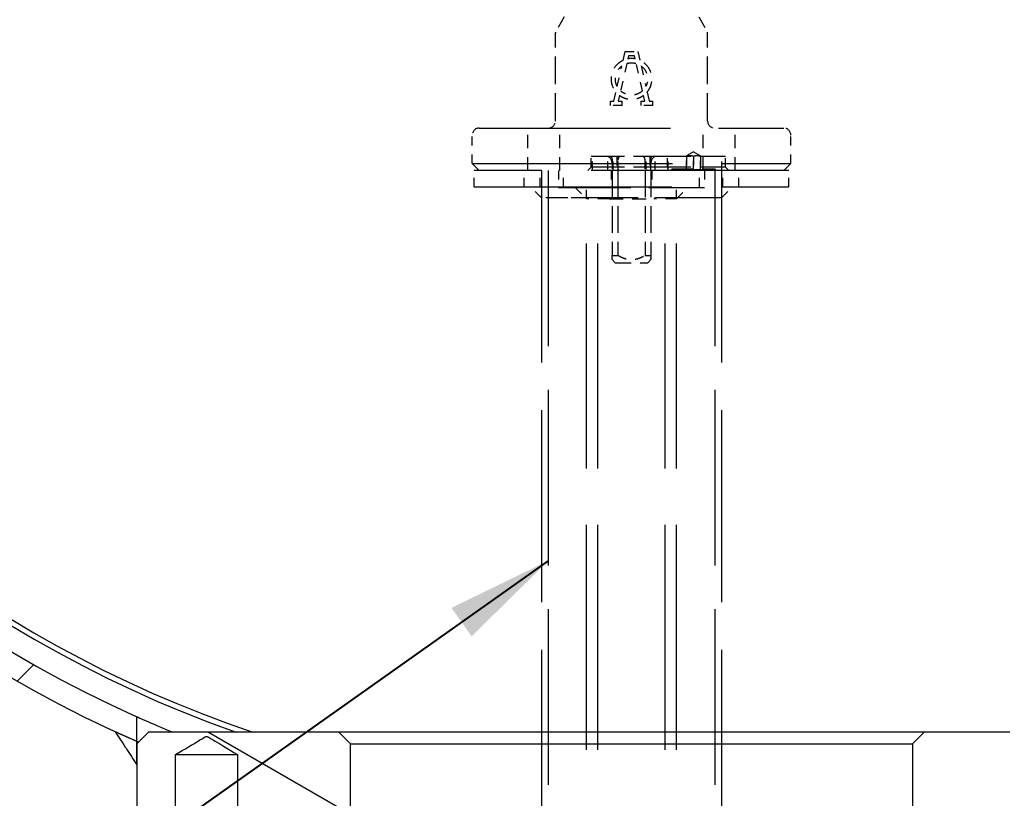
# Model space of a CAD drawing. Header units: inches. Extents: x 15 to 402, y 6 to 258.
# Drawn here: x 196.93 to 207.86, y 170.14 to 178.8 of the extents above; entities that cross this region are included whole.
import ezdxf

# ---------------------------------------------------------------- set-up
doc = ezdxf.new("R2010")
doc.units = ezdxf.units.IN
doc.header["$LTSCALE"] = 12
doc.header["$MEASUREMENT"] = 0
doc.linetypes.add('DASHED', pattern=[0.2067, 0.1654, -0.0413])
for name, color, linetype, lineweight in [('Dimension (ANSI)', 7, 'Continuous', 25), ('Hatch', 7, 'Continuous', 18), ('Hidden', 7, 'DASHED', 18), ('Symbol', 7, 'Continuous', 25), ('Visible', 7, 'Continuous', 18)]:
    doc.layers.add(name, color=color, linetype=linetype, lineweight=lineweight)
doc.styles.add('MEMCOR Medium', font='arial.ttf')
doc.styles.add('Standard D-E', font='arial.ttf')
doc.dimstyles.new('Default (ANSI)', dxfattribs={"dimscale": 12, "dimtxt": 0.15, "dimasz": 0.098425, "dimexe": 0.125, "dimexo": 0.0625, "dimgap": 0.031496, "dimtad": 0, "dimtih": 1, "dimtoh": 1, "dimdec": 4, "dimrnd": 1e-08, "dimzin": 3, "dimdsep": 46, "dimlunit": 5, "dimtxsty": 'MEMCOR Medium', "dimcen": 0.09, "dimdle": 0.393701, "dimclrd": 256, "dimclre": 256, "dimclrt": 256, "dimadec": 0, "dimazin": 1, "dimtfac": 0.8, "dimtofl": 0, "dimtmove": 0, "dimatfit": 3, "dimfxl": 1, "dimfrac": 1, "dimtolj": 1, "dimtzin": 4, "dimlwd": -1, "dimlwe": -1, "dimarcsym": 0})
doc.dimstyles.new('Default D-E$7', dxfattribs={"dimscale": 12, "dimtxt": 0.15, "dimasz": 0.098425, "dimexe": 0.125, "dimexo": 0.0625, "dimgap": 0.031496, "dimtad": 0, "dimtih": 1, "dimtoh": 1, "dimrnd": 1e-08, "dimzin": 4, "dimdsep": 46, "dimtxsty": 'Standard D-E', "dimcen": 0.09, "dimdle": 0.393701, "dimclrd": 256, "dimclre": 256, "dimclrt": 256, "dimadec": 0, "dimazin": 1, "dimtfac": 1, "dimtofl": 0, "dimtmove": 0, "dimatfit": 3, "dimfxl": 1, "dimtolj": 1, "dimtzin": 4, "dimlwd": -1, "dimlwe": -1, "dimarcsym": 0})

# ---------------------------------------------------------------- blocks, each defined once
blk = doc.blocks.new('*D30')
at = {"layer": 'Defpoints', "color": 0, "transparency": 16777216}
for p in [(169.344, 200.857), (199.775, 200.857), (191.077, 170.348)]:
    blk.add_point(p, dxfattribs=at)
at = {"layer": 'Dimension (ANSI)', "transparency": 16777216}
for p, q in [((199.025, 200.857), (167.844, 200.857)), ((169.344, 199.676), (169.344, 188.974)), ((169.344, 171.529), (169.344, 182.231)), ((190.327, 170.348), (167.844, 170.348))]:
    blk.add_line(p, q, dxfattribs=at)
for points in [[(169.147, 199.676), (169.541, 199.676), (169.344, 200.857)], [(169.147, 171.529), (169.541, 171.529), (169.344, 170.348)]]:
    blk.add_solid(points, dxfattribs=at)
at = {"layer": 'Dimension (ANSI)', "transparency": 16777216, "char_height": 1.8, "attachment_point": 5, "style": 'MEMCOR Medium'}
for s, insert in [('\\A1; 30{\\H0.8x;\\S1#2;} in', (169.344, 187.442)), ('\\A1;[774.9 mm]', (169.344, 184.071))]:
    blk.add_mtext(s, dxfattribs=dict(at, insert=insert))

msp = doc.modelspace()

# ---------------------------------------------------------------- hatches: boundary and pattern name
at = {"layer": 'Hatch'}
h = msp.add_hatch(dxfattribs=at)
h.set_pattern_fill('ANSI31', color=256, scale=12, style=0)
edge = h.paths.add_edge_path()
edge.add_spline(control_points=[(217.42332, 183.38029), (217.39171, 183.34853), (217.35993, 183.31693), (217.29616, 183.25418), (217.26417, 183.22302), (217.23201, 183.19204)], knot_values=[-0.68175049, -0.68175049, -0.68175049, -0.68175049, -0.34028109, -0.34028109, 0, 0, 0, 0], degree=3, periodic=0)
edge.add_ellipse((203.73307, 183.38029), major_axis=(-0.18825, -13.49894), ratio=1, start_angle=24.840553, end_angle=90, ccw=False)
edge.add_line((209.23306, 171.05118), (209.23306, 170.77793))
edge.add_ellipse((203.73307, 183.38029), major_axis=(12.60236, 5.5), ratio=1, start_angle=270, end_angle=271.098975)
edge.add_ellipse((203.73307, 183.38029), major_axis=(12.49456, 5.74069), ratio=1, start_angle=270, end_angle=292.744849)
edge.add_ellipse((203.73307, 183.38029), major_axis=(9.30341, 10.12502), ratio=1, start_angle=270, end_angle=271.041736)
edge.add_ellipse((203.73307, 183.38029), major_axis=(9.1178, 10.29249), ratio=1, start_angle=270, end_angle=293.073484)
edge.add_ellipse((203.73307, 183.38029), major_axis=(4.35466, 13.04249), ratio=1, start_angle=270, end_angle=271.041736)
edge.add_ellipse((203.73307, 183.38029), major_axis=(4.11682, 13.1195), ratio=1, start_angle=270, end_angle=287.421516)
edge.add_line((217.48332, 183.38029), (217.42332, 183.38029))
edge = h.paths.add_edge_path()
edge.add_spline(control_points=[(217.23201, 183.56854), (217.26417, 183.53756), (217.29616, 183.5064), (217.35993, 183.44365), (217.39171, 183.41205), (217.42332, 183.38029)], knot_values=[-0.68175061, -0.68175061, -0.68175061, -0.68175061, -0.34146946, -0.34146946, 0, 0, 0, 0], degree=3, periodic=0)
edge.add_line((217.42332, 183.38029), (217.48332, 183.38029))
edge.add_ellipse((203.73307, 183.38029), major_axis=(0, 13.75026), ratio=1, start_angle=270, end_angle=347.421516)
edge.add_ellipse((203.73307, 183.38029), major_axis=(-13.42023, 2.99448), ratio=1, start_angle=270, end_angle=271.041736)
edge.add_ellipse((203.73307, 183.38029), major_axis=(-13.47245, 2.75), ratio=1, start_angle=270, end_angle=293.073484)
edge.add_ellipse((203.73307, 183.38029), major_axis=(-13.47245, -2.75), ratio=1, start_angle=270, end_angle=271.041736)
edge.add_ellipse((203.73307, 183.38029), major_axis=(-13.42023, -2.99448), ratio=1, start_angle=270, end_angle=364.843043)
edge.add_ellipse((203.73307, 183.38029), major_axis=(4.11682, -13.1195), ratio=1, start_angle=270, end_angle=271.041736)
edge.add_ellipse((203.73307, 183.38029), major_axis=(4.35466, -13.04249), ratio=1, start_angle=270, end_angle=293.073484)
edge.add_ellipse((203.73307, 183.38029), major_axis=(9.1178, -10.29249), ratio=1, start_angle=270, end_angle=271.041736)
edge.add_ellipse((203.73307, 183.38029), major_axis=(9.30341, -10.12502), ratio=1, start_angle=270, end_angle=292.744849)
edge.add_ellipse((203.73307, 183.38029), major_axis=(12.49456, -5.74069), ratio=1, start_angle=270, end_angle=271.098975)
edge.add_line((198.23307, 170.77793), (198.23307, 171.05118))
edge.add_ellipse((203.73307, 183.38029), major_axis=(-12.32911, 5.5), ratio=1, start_angle=204.840553, end_angle=450, ccw=False)
h = msp.add_hatch(dxfattribs=at)
h.set_pattern_fill('ANSI31', color=256, scale=12, angle=90.0002, style=0)
edge = h.paths.add_edge_path()
edge.add_line((209.23306, 170.77793), (209.23306, 170.75029))
edge.add_line((209.23306, 170.75029), (209.23306, 170.5152))
edge.add_spline(control_points=[(209.23306, 170.5152), (209.29311, 170.60777), (209.35344, 170.70048), (209.43368, 170.82398), (209.45374, 170.85486), (209.47376, 170.88573)], knot_values=[-1.1224503, -1.1224503, -1.1224503, -1.1224503, -0.28038418, -0.28038418, 0, 0, 0, 0], degree=3, periodic=0)
edge.add_ellipse((203.73307, 183.38029), major_axis=(-12.49456, -5.74069), ratio=1, start_angle=88.901025, end_angle=90, ccw=False)
edge = h.paths.add_edge_path()
edge.add_spline(control_points=[(197.99237, 170.88573), (198.0122, 170.85492), (198.03223, 170.82402), (198.07231, 170.76239), (198.10868, 170.70665), (198.15297, 170.6388), (198.19322, 170.57713), (198.23307, 170.5152)], knot_values=[-0.67331869, -0.67331869, -0.67331869, -0.67331869, -0.61746461, -0.61746461, -0.56114896, -0.56114896, 0, 0, 0, 0], degree=3, periodic=0)
edge.add_line((198.23307, 170.5152), (198.23307, 170.75029))
edge.add_line((198.23307, 170.75029), (198.23307, 170.77793))
edge.add_ellipse((203.73307, 183.38029), major_axis=(-12.60236, 5.5), ratio=1, start_angle=88.901025, end_angle=90, ccw=False)
edge = h.paths.add_edge_path()
edge.add_line((193.44058, 174.26249), (193.39847, 174.23818))
edge.add_line((193.39847, 174.23818), (193.22407, 174.13749))
edge.add_line((193.22407, 174.13749), (193.60805, 174.07688))
edge.add_ellipse((203.73307, 183.38029), major_axis=(-9.30341, 10.12502), ratio=1, start_angle=88.958264, end_angle=90, ccw=False)
edge = h.paths.add_edge_path()
edge.add_line((206.72755, 196.80052), (206.48307, 197.10274))
edge.add_line((206.48307, 197.10274), (206.48307, 196.90137))
edge.add_line((206.48307, 196.90137), (206.48307, 196.85274))
edge.add_ellipse((203.73307, 183.38029), major_axis=(13.47245, -2.75), ratio=1, start_angle=88.958264, end_angle=90, ccw=False)
edge = h.paths.add_edge_path()
edge.add_line((190.47407, 178.90063), (190.64847, 179.00132))
edge.add_line((190.64847, 179.00132), (190.69058, 179.02563))
edge.add_ellipse((203.73307, 183.38029), major_axis=(-4.35466, 13.04249), ratio=1, start_angle=88.958264, end_angle=90, ccw=False)
edge.add_line((190.61356, 179.26348), (190.47407, 178.90063))
edge = h.paths.add_edge_path()
edge.add_line((213.85808, 174.07688), (214.24206, 174.13749))
edge.add_line((214.24206, 174.13749), (214.06766, 174.23818))
edge.add_line((214.06766, 174.23818), (214.02555, 174.26249))
edge.add_ellipse((203.73307, 183.38029), major_axis=(-9.1178, -10.29249), ratio=1, start_angle=88.958264, end_angle=90, ccw=False)
edge = h.paths.add_edge_path()
edge.add_line((216.77555, 179.02563), (216.81766, 179.00132))
edge.add_line((216.81766, 179.00132), (216.99206, 178.90063))
edge.add_line((216.99206, 178.90063), (216.85257, 179.26348))
edge.add_ellipse((203.73307, 183.38029), major_axis=(-4.11682, -13.1195), ratio=1, start_angle=88.958264, end_angle=90, ccw=False)
edge = h.paths.add_edge_path()
edge.add_line((200.98307, 196.85274), (200.98307, 196.90137))
edge.add_line((200.98307, 196.90137), (200.98307, 197.10274))
edge.add_line((200.98307, 197.10274), (200.73858, 196.80052))
edge.add_ellipse((203.73307, 183.38029), major_axis=(13.42023, 2.99448), ratio=1, start_angle=88.958264, end_angle=90, ccw=False)
h = msp.add_hatch(dxfattribs=at)
h.set_pattern_fill('ANSI31', color=256, scale=12, angle=105.0002, style=0)
edge = h.paths.add_edge_path()
edge.add_line((209.23306, 170.75029), (209.10306, 170.88029))
edge.add_line((209.10306, 170.88029), (206.98806, 170.88029))
edge.add_line((206.98806, 170.88029), (206.85806, 170.75029))
edge.add_line((206.85806, 170.75029), (206.85806, 169.26029))
edge.add_line((206.85806, 169.26029), (206.98806, 169.13029))
edge.add_line((206.98806, 169.13029), (208.11413, 169.13029))
edge.add_line((208.11413, 169.13029), (208.11413, 170.63029))
edge.add_spline(control_points=[(208.11413, 170.63029), (208.237, 170.70411), (208.34428, 170.76852), (208.40758, 170.80645), (208.44138, 170.82644), (208.4549, 170.83336), (208.46219, 170.83294), (208.47593, 170.82577), (208.51479, 170.80275), (208.63004, 170.7336), (208.80201, 170.63029)], knot_values=[0, 0, 0, 0.0206528, 0.05357107, 0.15047383, 0.43624285, 1.06400126, 1.61552981, 1.88696362, 1.99166174, 2.02851815, 2.02851815, 2.02851815], weights=[1, 1.53999613, 2.9121644, 6.12723211, 14.64831802, 28.26039334, 26.74820082, 13.99225202, 5.53030768, 1.96366174, 1], degree=2, periodic=0)
edge.add_line((208.80201, 170.63029), (208.80201, 169.13029))
edge.add_line((208.80201, 169.13029), (209.23306, 169.13029))
edge.add_line((209.23306, 169.13029), (209.23306, 170.5152))
edge.add_line((209.23306, 170.5152), (209.23306, 170.75029))
edge = h.paths.add_edge_path()
edge.add_line((198.36307, 170.88029), (198.23307, 170.75029))
edge.add_line((198.23307, 170.75029), (198.23307, 170.5152))
edge.add_line((198.23307, 170.5152), (198.23307, 169.13029))
edge.add_line((198.23307, 169.13029), (198.66413, 169.13029))
edge.add_line((198.66413, 169.13029), (198.66413, 170.63029))
edge.add_spline(control_points=[(198.66413, 170.63029), (198.787, 170.70411), (198.89428, 170.76852), (198.95758, 170.80645), (198.99138, 170.82644), (199.0049, 170.83336), (199.01219, 170.83294), (199.02593, 170.82577), (199.06479, 170.80275), (199.18004, 170.7336), (199.35201, 170.63029)], knot_values=[0, 0, 0, 0.0206528, 0.05357107, 0.15047383, 0.43624285, 1.06400126, 1.61552981, 1.88696362, 1.99166174, 2.02851815, 2.02851815, 2.02851815], weights=[1, 1.53999613, 2.9121644, 6.12723211, 14.64831802, 28.26039334, 26.74820082, 13.99225202, 5.53030768, 1.96366174, 1], degree=2, periodic=0)
edge.add_line((199.35201, 170.63029), (199.35201, 169.13029))
edge.add_line((199.35201, 169.13029), (200.47807, 169.13029))
edge.add_line((200.47807, 169.13029), (200.60807, 169.26029))
edge.add_line((200.60807, 169.26029), (200.60807, 170.75029))
edge.add_line((200.60807, 170.75029), (200.47807, 170.88029))
edge.add_line((200.47807, 170.88029), (198.36307, 170.88029))

# ---------------------------------------------------------------- linework, layer by layer
at = {"layer": 'Hidden', "ltscale": 0.067802}
for p, q in [((203.10315, 179.03093), (202.88925, 178.66045)), ((204.36299, 179.03093), (204.57689, 178.66045))]:
    msp.add_line(p, q, dxfattribs=at)
at = {"layer": 'Hidden', "ltscale": 0.155288}
for p, q in [((202.88661, 177.67163), (202.88661, 178.65061)), ((204.57952, 177.67163), (204.57952, 178.65061))]:
    msp.add_line(p, q, dxfattribs=at)
at = {"layer": 'Hidden', "ltscale": 0.015787}
for p, q in [((203.63981, 178.34605), (203.66181, 178.44368)), ((203.80433, 178.44368), (203.82633, 178.34605))]:
    msp.add_line(p, q, dxfattribs=at)
at = {"layer": 'Hidden', "ltscale": 0.022547}
msp.add_line((203.66181, 178.44368), (203.80433, 178.44368), dxfattribs=at)
at = {"layer": 'Hidden', "ltscale": 0.005369}
for p, q in [((203.6999, 178.39604), (203.69233, 178.36243)), ((203.7738, 178.36243), (203.76623, 178.39604))]:
    msp.add_line(p, q, dxfattribs=at)
at = {"layer": 'Hidden', "ltscale": 0.01043}
msp.add_line((203.76623, 178.39604), (203.6999, 178.39604), dxfattribs=at)
at = {"layer": 'Hidden', "ltscale": 0.036969}
for p, q in [((203.57433, 178.05549), (203.62564, 178.28318)), ((203.8405, 178.28318), (203.89181, 178.05549))]:
    msp.add_line(p, q, dxfattribs=at)
at = {"layer": 'Hidden', "ltscale": 0.049446}
for p, q in [((203.68076, 178.31108), (203.61215, 178.00665)), ((203.85398, 178.00665), (203.78538, 178.31108))]:
    msp.add_line(p, q, dxfattribs=at)
at = {"layer": 'Hidden', "ltscale": 0.016466}
for p, q in [((203.53724, 177.89092), (203.56016, 177.99262)), ((203.90598, 177.99262), (203.9289, 177.89092))]:
    msp.add_line(p, q, dxfattribs=at)
at = {"layer": 'Hidden', "ltscale": 0.006846}
for p, q in [((203.49488, 177.89092), (203.53724, 177.89092)), ((203.9289, 177.89092), (203.97126, 177.89092))]:
    msp.add_line(p, q, dxfattribs=at)
at = {"layer": 'Hidden', "ltscale": 0.007461}
for p, q in [((203.49488, 177.89092), (203.49488, 177.84328)), ((203.62874, 177.84328), (203.62874, 177.89092)), ((203.8374, 177.89092), (203.8374, 177.84328)), ((203.97126, 177.84328), (203.97126, 177.89092))]:
    msp.add_line(p, q, dxfattribs=at)
at = {"layer": 'Hidden', "ltscale": 0.010382}
for p, q in [((203.60058, 177.9553), (203.58607, 177.89092)), ((203.88006, 177.89092), (203.86555, 177.9553))]:
    msp.add_line(p, q, dxfattribs=at)
at = {"layer": 'Hidden', "ltscale": 0.006745}
for p, q in [((203.58607, 177.89092), (203.62874, 177.89092)), ((203.8374, 177.89092), (203.88006, 177.89092))]:
    msp.add_line(p, q, dxfattribs=at)
at = {"layer": 'Hidden', "ltscale": 0.021599}
for p, q in [((203.62874, 177.84328), (203.49488, 177.84328)), ((203.97126, 177.84328), (203.8374, 177.84328))]:
    msp.add_line(p, q, dxfattribs=at)
at = {"layer": 'Hidden', "ltscale": 1.071997}
msp.add_line((202.04031, 177.59289), (205.42583, 177.59289), dxfattribs=at)
at = {"layer": 'Hidden', "ltscale": 0.074888}
for p, q in [((202.58154, 177.12045), (202.58154, 177.59289)), ((202.93587, 177.12045), (202.93587, 177.59289)), ((204.53026, 177.12045), (204.53026, 177.59289)), ((204.88459, 177.12045), (204.88459, 177.59289))]:
    msp.add_line(p, q, dxfattribs=at)
at = {"layer": 'Hidden', "ltscale": 0.049892}
for p, q in [((201.96157, 177.19919), (201.96157, 177.51415)), ((205.50457, 177.19919), (205.50457, 177.51415))]:
    msp.add_line(p, q, dxfattribs=at)
at = {"layer": 'Hidden', "ltscale": 0.014331}
for q in [(204.3433, 177.2849), (204.50078, 177.2849)]:
    msp.add_line((204.42204, 177.33036), q, dxfattribs=at)
at = {"layer": 'Hidden', "ltscale": 0.189679}
for p, q in [((204.13199, 177.27793), (203.28523, 177.27793)), ((204.13199, 177.15982), (203.28523, 177.15982))]:
    msp.add_line(p, q, dxfattribs=at)
at = {"layer": 'Hidden', "ltscale": 0.018647}
for p, q in [((203.28523, 177.15982), (203.28523, 177.27793)), ((204.13199, 177.15982), (204.13199, 177.27793)), ((204.77637, 177.15982), (204.77637, 177.27793))]:
    msp.add_line(p, q, dxfattribs=at)
at = {"layer": 'Hidden', "ltscale": 0.024896}
for p, q in [((203.3, 177.12045), (203.3, 177.27793)), ((203.47126, 177.12045), (203.47126, 177.27793)), ((203.52748, 177.12045), (203.52748, 177.27793)), ((203.57096, 177.27793), (203.57096, 177.12045)), ((203.89518, 177.12045), (203.89518, 177.27793)), ((203.93865, 177.27793), (203.93865, 177.12045)), ((203.99488, 177.12045), (203.99488, 177.27793)), ((204.14167, 177.12045), (204.14167, 177.27793)), ((204.737, 177.12045), (204.737, 177.27793))]:
    msp.add_line(p, q, dxfattribs=at)
at = {"layer": 'Hidden', "ltscale": 0.018624}
for p, q in [((203.51653, 177.23841), (203.51653, 177.12045)), ((203.5859, 177.12045), (203.5859, 177.23841)), ((203.88023, 177.23841), (203.88023, 177.12045)), ((203.9496, 177.12045), (203.9496, 177.23841))]:
    msp.add_line(p, q, dxfattribs=at)
at = {"layer": 'Hidden', "ltscale": 0.142177}
for p, q in [((204.77637, 177.27793), (204.13199, 177.27793)), ((204.77637, 177.15982), (204.13199, 177.15982))]:
    msp.add_line(p, q, dxfattribs=at)
at = {"layer": 'Hidden', "ltscale": 0.007188}
for p, q in [((204.3433, 177.27793), (204.3433, 177.2849)), ((204.50078, 177.2849), (204.50078, 177.27793))]:
    msp.add_line(p, q, dxfattribs=at)
at = {"layer": 'Hidden', "ltscale": 0.023646}
for p, q in [((204.3433, 177.12832), (204.3433, 177.27793)), ((204.3435, 177.27793), (204.3435, 177.12832)), ((204.42185, 177.12832), (204.42185, 177.27793)), ((204.42224, 177.27793), (204.42224, 177.12832)), ((204.50059, 177.12832), (204.50059, 177.27793)), ((204.50078, 177.27793), (204.50078, 177.12832))]:
    msp.add_line(p, q, dxfattribs=at)
at = {"layer": 'Hidden', "ltscale": 1.121862}
msp.add_line((201.96157, 177.19919), (205.50457, 177.19919), dxfattribs=at)
at = {"layer": 'Hidden', "ltscale": 0.017575}
for p, q in [((202.04031, 177.12045), (201.96157, 177.19919)), ((205.42583, 177.12045), (205.50457, 177.19919))]:
    msp.add_line(p, q, dxfattribs=at)
at = {"layer": 'Hidden', "ltscale": 1.108246}
for p, q in [((205.48307, 177.12045), (201.98307, 177.12045)), ((201.98307, 176.94115), (205.48307, 176.94115))]:
    msp.add_line(p, q, dxfattribs=at)
at = {"layer": 'Hidden', "ltscale": 0.028359}
for p, q in [((201.98307, 176.94115), (201.98307, 177.12045)), ((202.53851, 176.94115), (202.53851, 177.12045)), ((202.71807, 176.94115), (202.71807, 177.12045)), ((202.97601, 176.94115), (202.97601, 177.12045)), ((204.49012, 176.94115), (204.49012, 177.12045)), ((204.74807, 176.94115), (204.74807, 177.12045)), ((204.92762, 176.94115), (204.92762, 177.12045)), ((205.48307, 176.94115), (205.48307, 177.12045))]:
    msp.add_line(p, q, dxfattribs=at)
at = {"layer": 'Hidden', "ltscale": 1.073773}
for p, q in [((202.73307, 177.12045), (202.73307, 169.13029)), ((204.73307, 177.12045), (204.73307, 169.13029))]:
    msp.add_line(p, q, dxfattribs=at)
at = {"layer": 'Hidden', "ltscale": 0.982704}
for p, q in [((202.80777, 177.12045), (202.80777, 167.37045)), ((204.65837, 177.12045), (204.65837, 167.37045))]:
    msp.add_line(p, q, dxfattribs=at)
at = {"layer": 'Hidden', "ltscale": 0.029661}
for p, q in [((202.92057, 177.12045), (202.92057, 176.93295)), ((203.50807, 177.12045), (203.50807, 176.93295)), ((203.95807, 177.12045), (203.95807, 176.93295)), ((204.54557, 177.12045), (204.54557, 176.93295))]:
    msp.add_line(p, q, dxfattribs=at)
at = {"layer": 'Hidden', "ltscale": 0.008737}
for p, q in [((203.28523, 177.15982), (203.24586, 177.12045)), ((204.77637, 177.15982), (204.81574, 177.12045))]:
    msp.add_line(p, q, dxfattribs=at)
at = {"layer": 'Hidden', "ltscale": 0.149264}
for p, q in [((203.51653, 177.12045), (203.51653, 176.17942)), ((203.58191, 177.12045), (203.58191, 176.17942)), ((203.88423, 177.12045), (203.88423, 176.17942)), ((203.9496, 177.12045), (203.9496, 176.17942))]:
    msp.add_line(p, q, dxfattribs=at)
at = {"layer": 'Hidden', "ltscale": 0.01246}
msp.add_line((204.13199, 177.15982), (204.13733, 177.12045), dxfattribs=at)
at = {"layer": 'Hidden', "ltscale": 0.004319}
for p, q in [((204.18582, 177.14013), (204.16614, 177.12045)), ((204.65826, 177.14013), (204.67795, 177.12045))]:
    msp.add_line(p, q, dxfattribs=at)
at = {"layer": 'Hidden', "ltscale": 0.117691}
for p, q in [((204.18582, 177.14013), (204.65826, 177.14013)), ((204.65826, 177.12832), (204.18582, 177.12832))]:
    msp.add_line(p, q, dxfattribs=at)
at = {"layer": 'Hidden', "ltscale": 0.001775}
for p, q in [((204.18582, 177.12832), (204.18582, 177.14013)), ((204.65826, 177.12832), (204.65826, 177.14013))]:
    msp.add_line(p, q, dxfattribs=at)
at = {"layer": 'Hidden', "ltscale": 0.027959}
for p, q in [((202.73307, 176.81615), (202.60807, 176.94115)), ((203.10807, 176.93295), (203.23307, 176.80795)), ((204.23307, 176.80795), (204.35807, 176.93295)), ((204.73307, 176.81615), (204.85807, 176.94115))]:
    msp.add_line(p, q, dxfattribs=at)
at = {"layer": 'Hidden', "ltscale": 0.019741}
for p, q in [((202.73307, 176.94115), (202.73307, 176.81615)), ((203.23307, 176.80795), (203.23307, 176.93295)), ((204.23307, 176.80795), (204.23307, 176.93295)), ((204.73307, 176.94115), (204.73307, 176.81615))]:
    msp.add_line(p, q, dxfattribs=at)
at = {"layer": 'Hidden', "ltscale": 0.405052}
msp.add_line((202.92057, 176.93295), (204.54557, 176.93295), dxfattribs=at)
at = {"layer": 'Hidden', "ltscale": 1.25981}
for p, q in [((203.23307, 167.55845), (203.23307, 176.93295)), ((203.35807, 167.55845), (203.35807, 176.93295)), ((204.10807, 167.55845), (204.10807, 176.93295)), ((204.23307, 167.55845), (204.23307, 176.93295))]:
    msp.add_line(p, q, dxfattribs=at)
at = {"layer": 'Hidden', "ltscale": 0.124562}
msp.add_line((203.02596, 176.81615), (202.73307, 176.81615), dxfattribs=at)
at = {"layer": 'Hidden', "ltscale": 0.373886}
msp.add_line((204.73307, 176.81615), (203.02596, 176.81615), dxfattribs=at)
at = {"layer": 'Hidden', "ltscale": 0.062231}
for p, q in [((203.48307, 176.80795), (203.23307, 176.80795)), ((204.23307, 176.80795), (203.98307, 176.80795))]:
    msp.add_line(p, q, dxfattribs=at)
at = {"layer": 'Hidden', "ltscale": 0.079262}
msp.add_line((203.48307, 176.80795), (203.98307, 176.80795), dxfattribs=at)
at = {"layer": 'Hidden', "ltscale": 0.025345}
for p, q in [((203.51653, 176.13188), (203.51653, 176.17942)), ((203.9496, 176.17942), (203.9496, 176.13188))]:
    msp.add_line(p, q, dxfattribs=at)
at = {"layer": 'Hidden', "ltscale": 0.007854}
for p, q in [((203.55196, 176.09645), (203.51653, 176.13188)), ((203.91417, 176.09645), (203.9496, 176.13188))]:
    msp.add_line(p, q, dxfattribs=at)
at = {"layer": 'Hidden', "ltscale": 0.090206}
msp.add_line((203.55196, 176.09645), (203.91417, 176.09645), dxfattribs=at)
at = {"layer": 'Hidden', "ltscale": 0.001536}
for centre, start, end in [((202.9063, 178.65061), 150, 180), ((204.55984, 178.65061), 0, 30)]:
    msp.add_arc(centre, 0.01969, start, end, dxfattribs=at)
at = {"layer": 'Hidden', "ltscale": 0.019532}
for centre, start, end in [((202.80787, 177.67163), 270, 0), ((204.65826, 177.67163), 180, 270), ((202.04031, 177.51415), 90, 180), ((205.42583, 177.51415), 0, 90)]:
    msp.add_arc(centre, 0.07874, start, end, dxfattribs=at)
at = {"layer": 'Hidden', "ltscale": 0.014046}
for centre, start, end in [((203.43779, 177.20665), 0, 64.849337), ((204.02834, 177.20665), 115.150663, 180)]:
    msp.add_arc(centre, 0.07874, start, end, dxfattribs=at)
at = {"layer": 'Hidden', "ltscale": 0.066827}
for points, knots in [([(203.63981, 178.34605), (203.61435, 178.33457), (203.59126, 178.31824), (203.55265, 178.27964), (203.53523, 178.25423), (203.51204, 178.1984), (203.5063, 178.16797), (203.5063, 178.13935), (203.5063, 178.11073), (203.51204, 178.08029), (203.53273, 178.03046), (203.54538, 178.01004), (203.56016, 177.99262)], [-0.63773141, -0.63773141, -0.63773141, -0.63773141, -0.43617685, -0.43617685, -0.21808842, -0.21808842, 0, 0, 0, 0.21808842, 0.21808842, 0.38930957, 0.38930957, 0.38930957, 0.38930957]), ([(203.90598, 177.99262), (203.92076, 178.01004), (203.9334, 178.03046), (203.95409, 178.08029), (203.95984, 178.11073), (203.95984, 178.16797), (203.95409, 178.1984), (203.93091, 178.25423), (203.91348, 178.27964), (203.87488, 178.31824), (203.85178, 178.33457), (203.82633, 178.34605)], [1.3552505, 1.3552505, 1.3552505, 1.3552505, 1.52647165, 1.52647165, 1.74456007, 1.74456007, 1.9626485, 1.9626485, 2.18073692, 2.18073692, 2.38229148, 2.38229148, 2.38229148, 2.38229148])]:
    msp.add_open_spline(points, degree=3, knots=knots, dxfattribs=at)
at = {"layer": 'Hidden', "ltscale": 0.016759}
msp.add_open_spline([(203.68076, 178.31108), (203.69803, 178.31634), (203.71598, 178.31887), (203.75016, 178.31887), (203.76811, 178.31634), (203.78538, 178.31108)], degree=3, knots=[0.558991323, 0.558991323, 0.558991323, 0.558991323, 0.689228714, 0.689228714, 0.819466106, 0.819466106, 0.819466106, 0.819466106], dxfattribs=at)
at = {"layer": 'Hidden', "ltscale": 0.012907}
msp.add_open_spline([(203.7738, 178.36243), (203.76013, 178.36493), (203.74639, 178.36612), (203.71974, 178.36612), (203.70601, 178.36493), (203.69233, 178.36243)], degree=3, knots=[2.515290305, 2.515290305, 2.515290305, 2.515290305, 2.61684011, 2.61684011, 2.718389916, 2.718389916, 2.718389916, 2.718389916], dxfattribs=at)
at = {"layer": 'Hidden', "ltscale": 0.040328}
for points, knots in [([(203.57433, 178.05549), (203.57174, 178.06039), (203.56937, 178.06542), (203.55807, 178.09266), (203.55354, 178.11673), (203.55354, 178.13935), (203.55354, 178.16196), (203.55807, 178.18603), (203.57641, 178.23025), (203.59022, 178.25039), (203.61208, 178.27225), (203.61862, 178.27794), (203.62564, 178.28318)], [-0.212313574, -0.212313574, -0.212313574, -0.212313574, -0.172312753, -0.172312753, 0, 0, 0, 0.172312753, 0.172312753, 0.344625507, 0.344625507, 0.409186376, 0.409186376, 0.409186376, 0.409186376]), ([(203.8405, 178.28318), (203.84752, 178.27794), (203.85405, 178.27225), (203.87592, 178.25039), (203.88972, 178.23025), (203.90806, 178.18603), (203.91259, 178.16196), (203.91259, 178.11673), (203.90806, 178.09266), (203.89676, 178.06542), (203.89439, 178.06039), (203.89181, 178.05549)], [0.969271053, 0.969271053, 0.969271053, 0.969271053, 1.033831922, 1.033831922, 1.206144675, 1.206144675, 1.378457429, 1.378457429, 1.550770182, 1.550770182, 1.590771003, 1.590771003, 1.590771003, 1.590771003])]:
    msp.add_open_spline(points, degree=3, knots=knots, dxfattribs=at)
at = {"layer": 'Hidden', "ltscale": 0.042116}
msp.add_open_spline([(203.85398, 178.00665), (203.83917, 177.99315), (203.82126, 177.98157), (203.77975, 177.96435), (203.75568, 177.95982), (203.71046, 177.95982), (203.68638, 177.96435), (203.64488, 177.98157), (203.62696, 177.99315), (203.61215, 178.00665)], degree=3, knots=[1.744203126, 1.744203126, 1.744203126, 1.744203126, 1.895384539, 1.895384539, 2.067686143, 2.067686143, 2.239987747, 2.239987747, 2.39116916, 2.39116916, 2.39116916, 2.39116916], dxfattribs=at)
at = {"layer": 'Hidden', "ltscale": 0.044959}
msp.add_open_spline([(203.60058, 177.9553), (203.61452, 177.94527), (203.62991, 177.93664), (203.67402, 177.91832), (203.70445, 177.91257), (203.76168, 177.91257), (203.79212, 177.91832), (203.83622, 177.93664), (203.85161, 177.94527), (203.86555, 177.9553)], degree=3, knots=[0.527769059, 0.527769059, 0.527769059, 0.527769059, 0.654228442, 0.654228442, 0.872280037, 0.872280037, 1.090331632, 1.090331632, 1.216791015, 1.216791015, 1.216791015, 1.216791015], dxfattribs=at)
at = {"layer": 'Hidden', "ltscale": 0.007356}
for points, knots in [([(203.50606, 177.27793), (203.50606, 177.27793), (203.50606, 177.27793), (203.50606, 177.27793), (203.50606, 177.27793), (203.50607, 177.27793), (203.50607, 177.27793), (203.50609, 177.27793), (203.5061, 177.27793), (203.50613, 177.27792), (203.50615, 177.27792), (203.50622, 177.2779), (203.50627, 177.27788), (203.50641, 177.27782), (203.50651, 177.27778), (203.50679, 177.27761), (203.50698, 177.27746), (203.50755, 177.27697), (203.50793, 177.27655), (203.50907, 177.27508), (203.5098, 177.27382), (203.5118, 177.26968), (203.51311, 177.26593), (203.51563, 177.25485), (203.51653, 177.24706), (203.51653, 177.23841)], [-0.0000051686, -0.0000051686, -0.0000051686, -0.0000051686, 0, 0, 0.0000066517, 0.0000066517, 0.0000668195, 0.0000668195, 0.0001999961, 0.0001999961, 0.0005044481, 0.0005044481, 0.0011427353, 0.0011427353, 0.0024461186, 0.0024461186, 0.0051121479, 0.0051121479, 0.0106705016, 0.0106705016, 0.0227529882, 0.0227529882, 0.0477348518, 0.0477348518, 0.0824256113, 0.0824256113, 0.0824256113, 0.0824256113]), ([(203.5859, 177.23841), (203.5859, 177.24706), (203.58721, 177.25485), (203.59106, 177.26593), (203.59309, 177.26968), (203.59633, 177.27382), (203.59752, 177.27508), (203.59942, 177.27655), (203.60007, 177.27697), (203.60104, 177.27746), (203.60137, 177.27761), (203.60186, 177.27778), (203.60203, 177.27782), (203.60227, 177.27788), (203.60235, 177.2779), (203.60247, 177.27792), (203.60251, 177.27792), (203.60257, 177.27793), (203.60259, 177.27793), (203.60261, 177.27793), (203.60262, 177.27793), (203.60263, 177.27793), (203.60263, 177.27793), (203.60263, 177.27793), (203.60263, 177.27793), (203.60263, 177.27793)], [0, 0, 0, 0, 0.065867814, 0.065867814, 0.113306133, 0.113306133, 0.136248692, 0.136248692, 0.146801964, 0.146801964, 0.151864172, 0.151864172, 0.154339846, 0.154339846, 0.155552684, 0.155552684, 0.156131387, 0.156131387, 0.156384515, 0.156384515, 0.156498615, 0.156498615, 0.156511336, 0.156511336, 0.156516741, 0.156516741, 0.156516741, 0.156516741]), ([(203.86351, 177.27793), (203.86351, 177.27793), (203.86351, 177.27793), (203.86351, 177.27793), (203.86351, 177.27793), (203.86352, 177.27793), (203.86352, 177.27793), (203.86355, 177.27793), (203.86357, 177.27793), (203.86362, 177.27792), (203.86366, 177.27792), (203.86378, 177.2779), (203.86386, 177.27788), (203.86411, 177.27782), (203.86427, 177.27778), (203.86476, 177.27761), (203.86509, 177.27746), (203.86607, 177.27697), (203.86671, 177.27655), (203.86861, 177.27508), (203.86981, 177.27382), (203.87305, 177.26968), (203.87507, 177.26593), (203.87892, 177.25485), (203.88023, 177.24706), (203.88023, 177.23841)], [-0.0000051686, -0.0000051686, -0.0000051686, -0.0000051686, 0, 0, 0.0000066517, 0.0000066517, 0.0000668196, 0.0000668196, 0.0001999964, 0.0001999964, 0.0005044488, 0.0005044488, 0.001142737, 0.001142737, 0.0024461223, 0.0024461223, 0.0051121556, 0.0051121556, 0.0106705177, 0.0106705177, 0.0227530226, 0.0227530226, 0.0477349238, 0.0477349238, 0.0824257357, 0.0824257357, 0.0824257357, 0.0824257357]), ([(203.9496, 177.23841), (203.9496, 177.24706), (203.9505, 177.25485), (203.95303, 177.26593), (203.95433, 177.26968), (203.95633, 177.27382), (203.95707, 177.27508), (203.9582, 177.27655), (203.95858, 177.27697), (203.95915, 177.27746), (203.95934, 177.27761), (203.95963, 177.27778), (203.95972, 177.27782), (203.95987, 177.27788), (203.95991, 177.2779), (203.95998, 177.27792), (203.96, 177.27792), (203.96004, 177.27793), (203.96005, 177.27793), (203.96006, 177.27793), (203.96006, 177.27793), (203.96007, 177.27793), (203.96007, 177.27793), (203.96007, 177.27793), (203.96007, 177.27793), (203.96007, 177.27793)], [0, 0, 0, 0, 0.065867814, 0.065867814, 0.113306133, 0.113306133, 0.136248692, 0.136248692, 0.146801964, 0.146801964, 0.151864172, 0.151864172, 0.154339846, 0.154339846, 0.155552684, 0.155552684, 0.156131387, 0.156131387, 0.156384515, 0.156384515, 0.156498615, 0.156498615, 0.156511336, 0.156511336, 0.156516741, 0.156516741, 0.156516741, 0.156516741])]:
    msp.add_open_spline(points, degree=3, knots=knots, dxfattribs=at)
at = {"layer": 'Hidden', "ltscale": 0.014477}
for points in [[(204.42185, 177.27793), (204.38267, 177.29094), (204.3435, 177.27793)], [(204.50059, 177.27793), (204.46141, 177.29094), (204.42224, 177.27793)]]:
    msp.add_rational_spline(points, [1, 1.15325, 1], degree=2, dxfattribs=at)
at = {"layer": 'Hidden', "ltscale": 0.01465}
for points in [[(203.51653, 176.17942), (203.54922, 176.17133), (203.58191, 176.17942)], [(203.88423, 176.17942), (203.91691, 176.17133), (203.9496, 176.17942)]]:
    msp.add_rational_spline(points, [1.09709068536, 1.1142963528, 1.09709068536], degree=2, dxfattribs=at)
at = {"layer": 'Hidden', "ltscale": 0.050789}
msp.add_rational_spline([(203.58191, 176.17942), (203.73307, 176.0929), (203.88423, 176.17942)], [1.105871148, 1.34867430655, 1.105871148], degree=2, dxfattribs=at)
at = {"layer": 'Visible'}
for p, q in [((198.23307, 170.77793), (198.23307, 171.05118)), ((198.36307, 170.88029), (198.23307, 170.75029)), ((198.23307, 170.5152), (198.23307, 170.77793)), ((200.47807, 170.88029), (198.36307, 170.88029)), ((200.60807, 170.75029), (200.47807, 170.88029)), ((206.98806, 170.88029), (200.47807, 170.88029)), ((206.98806, 170.88029), (206.85806, 170.75029)), ((209.10306, 170.88029), (206.98806, 170.88029)), ((198.23307, 170.75029), (198.23307, 169.13029)), ((200.60807, 169.26029), (200.60807, 170.75029)), ((200.60807, 170.75029), (206.85806, 170.75029)), ((206.85806, 170.75029), (206.85806, 169.26029)), ((198.66413, 169.13029), (198.66413, 170.63029)), ((198.66413, 170.63029), (199.35201, 170.63029)), ((199.35201, 170.63029), (199.35201, 169.13029))]:
    msp.add_line(p, q, dxfattribs=at)
for radius, start, end in [(13.75026, 0.000005, 246.422302), (13.50026, 0.798977, 245.958424), (13.25026, 0.798977, 250.626825), (13.19, 288.614503, 251.385497), (13.75026, 245.323328, 246.422302)]:
    msp.add_arc((203.73307, 183.38029), radius, start, end, dxfattribs=at)
for points, knots in [([(198.23307, 171.05118), (198.23347, 171.051), (198.26743, 171.03567), (198.40435, 170.97598), (198.50378, 170.93315), (198.63338, 170.88029)], [0.01616633, 0.01616633, 0.01616633, 0.01616633, 2.6666263, 2.6666263, 5.1859917, 5.1859917, 5.1859917, 5.1859917]), ([(197.99237, 170.88573), (198.0122, 170.85492), (198.03223, 170.82402), (198.07231, 170.76239), (198.10868, 170.70665), (198.15297, 170.6388), (198.19322, 170.57713), (198.23307, 170.5152)], [-0.673318691, -0.673318691, -0.673318691, -0.673318691, -0.61746461, -0.61746461, -0.561148956, -0.561148956, 0, 0, 0, 0])]:
    msp.add_open_spline(points, degree=3, knots=knots, dxfattribs=at)
for points in [[(198.25242, 170.76947), (198.23962, 170.77504), (198.23324, 170.77785), (198.23307, 170.77793)], [(198.23307, 170.77793), (198.23324, 170.77785), (198.23962, 170.77504), (198.25242, 170.76947)]]:
    msp.add_open_spline(points, degree=3, dxfattribs=at)
msp.add_rational_spline([(198.66413, 170.63029), (198.787, 170.70411), (198.89428, 170.76852), (198.95758, 170.80645), (198.99138, 170.82644), (199.0049, 170.83336), (199.01219, 170.83294), (199.02593, 170.82577), (199.06479, 170.80275), (199.18004, 170.7336), (199.35201, 170.63029)], [1, 1.53999612719, 2.91216439763, 6.12723211206, 14.6483180171, 28.2603933379, 26.7482008162, 13.9922520177, 5.53030767743, 1.96366174312, 1], degree=2, knots=[0, 0, 0, 0.0206528, 0.05357107, 0.15047383, 0.43624285, 1.06400126, 1.61552981, 1.88696362, 1.99166174, 2.02851815, 2.02851815, 2.02851815], dxfattribs=at)

# ---------------------------------------------------------------- dimensions: what is measured, and where the dimension line sits
at = {"layer": 'Dimension (ANSI)'}
dim = msp.add_linear_dim(base=(169.34428, 200.85743), p1=(191.07657, 170.34771), p2=(199.77477, 200.85743), angle=270, text=' <> in\\X[774.9 mm]', dimstyle='Default (ANSI)', override={"dimgap": 0.031496, "dimdec": 4, "dimpost": '', "dimtol": 0, "dimlim": 0, "dimtp": 0, "dimtm": 0, "dimtdec": 2, "dimatfit": 1}, dxfattribs=at)
dim.commit()
dim.dimension.update_dxf_attribs({"geometry": '*D30', "text_midpoint": (169.34428, 185.60257), "dimtype": 160})

# ---------------------------------------------------------------- leaders
at = {"layer": 'Symbol', "annotation_type": 0, "has_hookline": 1, "hookline_direction": 1, "text_width": 34.53152}
msp.add_leader([(202.80777, 172.78482), (192.39376, 165.41566), (191.21265, 165.41566)], dimstyle='Default D-E$7', override={"dimtad": 0}, dxfattribs=at)

doc.saveas('drawing.dxf')
